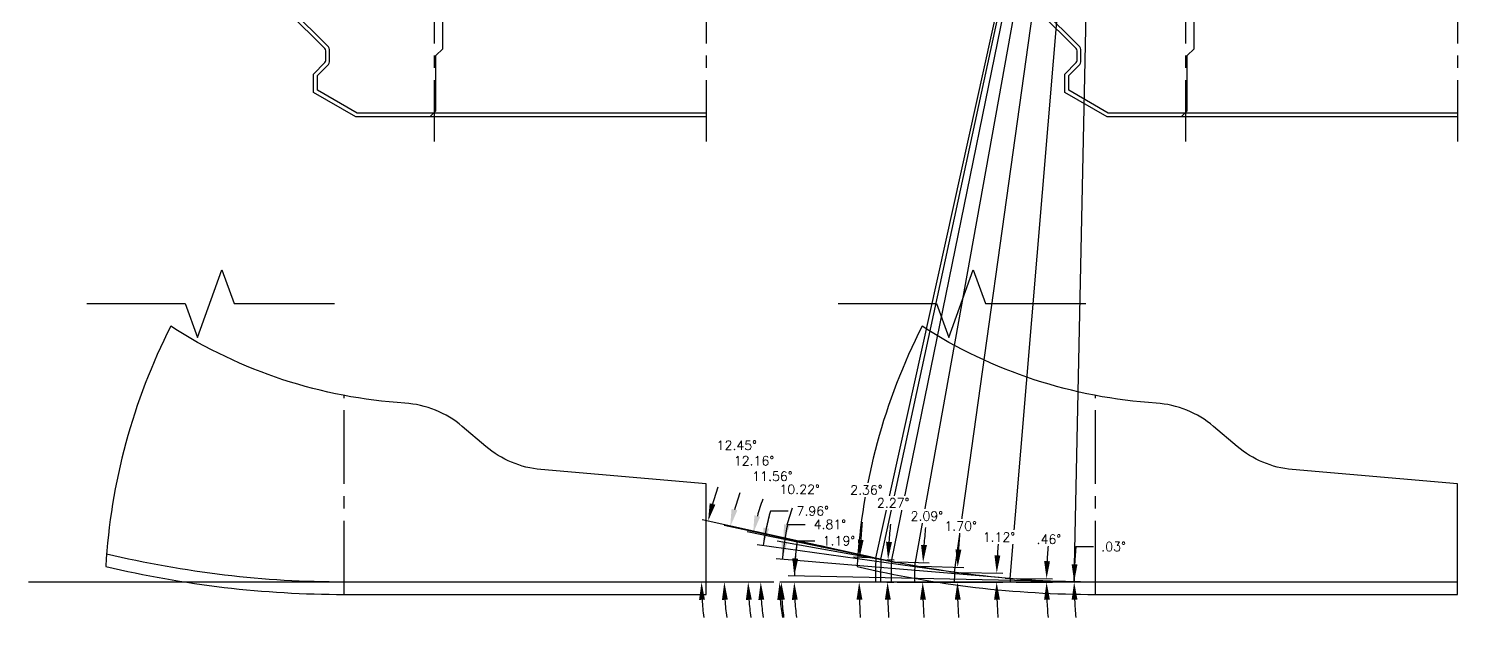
# Model space of a CAD drawing. Extents: x 34 to 150, y -20 to 22.
# Drawn here: x 83.53 to 98.09, y 5.12 to 11.12 of the extents above; entities that cross this region are included whole.
import ezdxf

# ---------------------------------------------------------------- set-up
doc = ezdxf.new("R2010")
doc.units = 0
doc.header["$MEASUREMENT"] = 0
doc.header["$PDMODE"] = 35
doc.linetypes.add('CENTER2', pattern=[1.125, 0.75, -0.125, 0.125, -0.125])
doc.layers.get('0').update_dxf_attribs({"linetype": 'CONTINUOUS'})
doc.layers.get('Defpoints').update_dxf_attribs({"color": 10, "linetype": 'CONTINUOUS'})
for name, color, linetype in [('CDG-37977R1', 7, 'CONTINUOUS'), ('CLine', 5, 'CENTER2'), ('Dims', 4, 'CONTINUOUS')]:
    doc.layers.add(name, color=color, linetype=linetype)
doc.styles.add('RomanS', font='romans')
doc.dimstyles.get("Standard").update_dxf_attribs({"dimtxt": 0.094, "dimasz": 0.18, "dimexe": 0.0625, "dimexo": 0.0625, "dimgap": 0.09, "dimtad": 0, "dimtih": 1, "dimtoh": 1, "dimdec": 4, "dimzin": 4, "dimdsep": 46, "dimtxsty": 'RomanS', "dimcen": 0.09, "dimazin": 1, "dimtfac": 1, "dimtdec": 4, "dimtofl": 0, "dimtmove": 0, "dimatfit": 1, "dimfxl": 1, "dimtfill": 1, "dimtolj": 1, "dimtzin": 0, "dimarcsym": 0})

# ---------------------------------------------------------------- blocks, each defined once
blk = doc.blocks.new('*D142')
at = {"layer": 'Defpoints', "color": 0, "transparency": 16777216}
for p in [(91.184, 5.478), (91.331, 5.499), (94.133, 5.482), (94.233, 5.479), (94.399, 5.478)]:
    blk.add_point(p, dxfattribs=at)
at = {"layer": 'Dims', "color": 0, "lineweight": -2, "transparency": 16777216}
for p, q in [((91.361, 5.899), (91.541, 5.899)), ((94.07, 5.483), (91.269, 5.541))]:
    blk.add_line(p, q, dxfattribs=at)
for start, end in [(171.8339, 178.8068), (171.8371, 175.3219), (183.4848, 186.9697)]:
    blk.add_arc((94.291, 5.478), 2.96, start, end, dxfattribs=at)
at = {"layer": 'Dims', "color": 0, "transparency": 16777216}
for points in [[(91.371, 5.718), (91.311, 5.721), (91.331, 5.54)], [(91.306, 5.297), (91.366, 5.299), (91.331, 5.478)]]:
    blk.add_solid(points, dxfattribs=at)
at = {"layer": 'Dims', "color": 0, "transparency": 16777216, "insert": (91.785, 5.899), "char_height": 0.094, "attachment_point": 5, "style": 'RomanS', "bg_fill": 3, "box_fill_scale": 1.25, "bg_fill_color": 256, "bg_fill_true_color": 13158600, "bg_fill_transparency": 0}
blk.add_mtext('\\A1;1.19°', dxfattribs=at)
blk = doc.blocks.new('*D143')
at = {"layer": 'Defpoints', "color": 0, "transparency": 16777216}
for p in [(91.2, 5.556), (91.184, 5.478), (93.479, 5.519), (93.579, 5.511), (94.399, 5.478)]:
    blk.add_point(p, dxfattribs=at)
at = {"layer": 'Dims', "color": 0, "lineweight": -2, "transparency": 16777216}
for p, q in [((91.262, 6.066), (91.442, 6.066)), ((93.417, 5.524), (91.147, 5.715))]:
    blk.add_line(p, q, dxfattribs=at)
for start, end in [(167.7219, 175.1901), (167.7259, 171.458), (183.7321, 187.4642)]:
    blk.add_arc((93.963, 5.478), 2.764, start, end, dxfattribs=at)
at = {"layer": 'Dims', "color": 0, "transparency": 16777216}
for points in [[(91.26, 5.885), (91.2, 5.892), (91.209, 5.71)], [(91.175, 5.297), (91.235, 5.299), (91.199, 5.478)]]:
    blk.add_solid(points, dxfattribs=at)
at = {"layer": 'Dims', "color": 0, "transparency": 16777216, "insert": (91.693, 6.066), "char_height": 0.094, "attachment_point": 5, "style": 'RomanS', "bg_fill": 3, "box_fill_scale": 1.25, "bg_fill_color": 256, "bg_fill_true_color": 13158600, "bg_fill_transparency": 0}
blk.add_mtext('\\A1;4.81°', dxfattribs=at)
blk = doc.blocks.new('*D144')
at = {"layer": 'Defpoints', "color": 0, "transparency": 16777216}
for p in [(90.991, 5.603), (92.913, 5.585), (93.012, 5.571), (91.184, 5.478), (94.399, 5.478)]:
    blk.add_point(p, dxfattribs=at)
at = {"layer": 'Dims', "color": 0, "lineweight": -2, "transparency": 16777216}
for p, q in [((91.088, 6.203), (91.268, 6.203)), ((92.851, 5.594), (90.953, 5.859)), ((91.122, 5.478), (90.926, 5.478))]:
    blk.add_line(p, q, dxfattribs=at)
for start, end in [(164.3631, 172.0413), (164.3674, 168.2043), (183.837, 187.6739)]:
    blk.add_arc((93.677, 5.478), 2.688, start, end, dxfattribs=at)
at = {"layer": 'Dims', "color": 0, "transparency": 16777216}
for points in [[(91.075, 6.023), (91.016, 6.033), (91.014, 5.851)], [(90.965, 5.297), (91.025, 5.299), (90.989, 5.478)]]:
    blk.add_solid(points, dxfattribs=at)
at = {"layer": 'Dims', "color": 0, "transparency": 16777216, "insert": (91.519, 6.203), "char_height": 0.094, "attachment_point": 5, "style": 'RomanS', "bg_fill": 3, "box_fill_scale": 1.25, "bg_fill_color": 256, "bg_fill_true_color": 13158600, "bg_fill_transparency": 0}
blk.add_mtext('\\A1;7.96°', dxfattribs=at)
blk = doc.blocks.new('*D145')
at = {"layer": 'Defpoints', "color": 0, "transparency": 16777216}
for p in [(91.185, 5.614), (92.509, 5.652), (92.607, 5.634), (91.184, 5.478), (94.399, 5.478)]:
    blk.add_point(p, dxfattribs=at)
at = {"layer": 'Dims', "color": 0, "lineweight": -2, "transparency": 16777216}
for p, q in [((92.448, 5.663), (91.156, 5.896)), ((91.122, 5.478), (91.119, 5.478))]:
    blk.add_line(p, q, dxfattribs=at)
for start, end in [(160.7715, 165.2768), (184.5053, 189.0106)]:
    blk.add_arc((93.471, 5.478), 2.29, start, end, dxfattribs=at)
at = {"layer": 'Dims', "color": 0, "transparency": 16777216}
for points in [[(91.286, 6.054), (91.227, 6.067), (91.218, 5.884)], [(91.158, 5.297), (91.218, 5.3), (91.181, 5.478)]]:
    blk.add_solid(points, dxfattribs=at)
at = {"layer": 'Dims', "color": 0, "transparency": 16777216, "insert": (91.385, 6.423), "char_height": 0.094, "attachment_point": 5, "style": 'RomanS', "bg_fill": 3, "box_fill_scale": 1.25, "bg_fill_color": 256, "bg_fill_true_color": 13158600, "bg_fill_transparency": 0}
blk.add_mtext('\\A1;10.22°', dxfattribs=at)
blk = doc.blocks.new('*D146')
at = {"layer": 'Defpoints', "color": 0, "transparency": 16777216}
for p in [(92.271, 5.699), (92.369, 5.679), (90.867, 5.645), (91.184, 5.478), (94.399, 5.478)]:
    blk.add_point(p, dxfattribs=at)
at = {"layer": 'Dims', "color": 0, "lineweight": -2, "transparency": 16777216}
for p, q in [((92.21, 5.711), (90.851, 5.989)), ((91.122, 5.478), (90.799, 5.478))]:
    blk.add_line(p, q, dxfattribs=at)
for start, end in [(160.1497, 164.2967), (184.147, 188.2941)]:
    blk.add_arc((93.349, 5.478), 2.487, start, end, dxfattribs=at)
at = {"layer": 'Dims', "color": 0, "transparency": 16777216}
for points in [[(90.983, 6.144), (90.925, 6.159), (90.912, 5.977)], [(90.838, 5.297), (90.898, 5.299), (90.861, 5.478)]]:
    blk.add_solid(points, dxfattribs=at)
at = {"layer": 'Dims', "color": 0, "transparency": 16777216, "insert": (91.108, 6.557), "char_height": 0.094, "attachment_point": 5, "style": 'RomanS', "bg_fill": 3, "box_fill_scale": 1.25, "bg_fill_color": 256, "bg_fill_true_color": 13158600, "bg_fill_transparency": 0}
blk.add_mtext('\\A1;11.56°', dxfattribs=at)
blk = doc.blocks.new('*D147')
at = {"layer": 'Defpoints', "color": 0, "transparency": 16777216}
for p in [(92.165, 5.721), (92.263, 5.7), (90.624, 5.667), (91.184, 5.478), (94.399, 5.478)]:
    blk.add_point(p, dxfattribs=at)
at = {"layer": 'Dims', "color": 0, "lineweight": -2, "transparency": 16777216}
for p, q in [((92.104, 5.735), (90.617, 6.055)), ((91.122, 5.478), (90.555, 5.478))]:
    blk.add_line(p, q, dxfattribs=at)
for start, end in [(160.1356, 163.9898), (183.8542, 187.7083)]:
    blk.add_arc((93.294, 5.478), 2.676, start, end, dxfattribs=at)
at = {"layer": 'Dims', "color": 0, "transparency": 16777216}
for points in [[(90.751, 6.209), (90.692, 6.224), (90.678, 6.042)], [(90.594, 5.297), (90.654, 5.299), (90.618, 5.478)]]:
    blk.add_solid(points, dxfattribs=at)
at = {"layer": 'Dims', "color": 0, "transparency": 16777216, "insert": (90.92, 6.714), "char_height": 0.094, "attachment_point": 5, "style": 'RomanS', "bg_fill": 3, "box_fill_scale": 1.25, "bg_fill_color": 256, "bg_fill_true_color": 13158600, "bg_fill_transparency": 0}
blk.add_mtext('\\A1;12.16°', dxfattribs=at)
blk = doc.blocks.new('*D148')
at = {"layer": 'Defpoints', "color": 0, "transparency": 16777216}
for p in [(90.393, 5.687), (92.113, 5.733), (92.211, 5.712), (91.184, 5.478), (94.399, 5.478)]:
    blk.add_point(p, dxfattribs=at)
at = {"layer": 'Dims', "color": 0, "lineweight": -2, "transparency": 16777216}
for p, q in [((92.052, 5.747), (90.392, 6.113)), ((91.122, 5.478), (90.323, 5.478))]:
    blk.add_line(p, q, dxfattribs=at)
for start, end in [(160.3895, 163.9693), (183.5798, 187.1597)]:
    blk.add_arc((93.267, 5.478), 2.881, start, end, dxfattribs=at)
at = {"layer": 'Dims', "color": 0, "transparency": 16777216}
for points in [[(90.527, 6.267), (90.469, 6.281), (90.453, 6.1)], [(90.361, 5.297), (90.421, 5.299), (90.386, 5.478)]]:
    blk.add_solid(points, dxfattribs=at)
at = {"layer": 'Dims', "color": 0, "transparency": 16777216, "insert": (90.745, 6.872), "char_height": 0.094, "attachment_point": 5, "style": 'RomanS', "bg_fill": 3, "box_fill_scale": 1.25, "bg_fill_color": 256, "bg_fill_true_color": 13158600, "bg_fill_transparency": 0}
blk.add_mtext('\\A1;12.45°', dxfattribs=at)
blk = doc.blocks.new('*D149')
at = {"layer": 'Defpoints', "color": 0, "transparency": 16777216}
for p in [(94.182, 5.479), (94.183, 5.481), (94.183, 5.478), (98.086, 5.478)]:
    blk.add_point(p, dxfattribs=at)
at = {"layer": 'Dims', "color": 0, "lineweight": -2, "transparency": 16777216}
for p, q in [((94.199, 5.84), (94.379, 5.84)), ((94.12, 5.481), (94.119, 5.481)), ((94.12, 5.478), (94.119, 5.478))]:
    blk.add_line(p, q, dxfattribs=at)
for start, end in [(174.6823, 179.967), (174.6837, 177.3253), (182.6417, 185.2833)]:
    blk.add_arc((98.086, 5.478), 3.904, start, end, dxfattribs=at)
at = {"layer": 'Dims', "color": 0, "transparency": 16777216}
for points in [[(94.216, 5.66), (94.156, 5.661), (94.182, 5.481)], [(94.156, 5.298), (94.216, 5.299), (94.182, 5.478)]]:
    blk.add_solid(points, dxfattribs=at)
at = {"layer": 'Dims', "color": 0, "transparency": 16777216, "insert": (94.583, 5.84), "char_height": 0.094, "attachment_point": 5, "style": 'RomanS', "bg_fill": 3, "box_fill_scale": 1.25, "bg_fill_color": 256, "bg_fill_true_color": 13158600, "bg_fill_transparency": 0}
blk.add_mtext('\\A1;.03°', dxfattribs=at)
blk = doc.blocks.new('*D150')
at = {"layer": 'Defpoints', "color": 0, "transparency": 16777216}
for p in [(93.529, 5.515), (93.529, 5.478), (93.901, 5.489), (98.086, 5.478)]:
    blk.add_point(p, dxfattribs=at)
at = {"layer": 'Dims', "color": 0, "lineweight": -2, "transparency": 16777216}
for p, q in [((93.591, 5.514), (93.963, 5.511)), ((93.591, 5.478), (93.963, 5.478))]:
    blk.add_line(p, q, dxfattribs=at)
for start, end in [(174.6123, 177.0765), (182.4642, 184.9284)]:
    blk.add_arc((98.086, 5.478), 4.186, start, end, dxfattribs=at)
at = {"layer": 'Dims', "color": 0, "transparency": 16777216}
for points in [[(93.936, 5.691), (93.876, 5.693), (93.901, 5.512)], [(93.875, 5.298), (93.935, 5.299), (93.901, 5.478)]]:
    blk.add_solid(points, dxfattribs=at)
at = {"layer": 'Dims', "color": 0, "transparency": 16777216, "insert": (93.924, 5.915), "char_height": 0.094, "attachment_point": 5, "style": 'RomanS', "bg_fill": 3, "box_fill_scale": 1.25, "bg_fill_color": 256, "bg_fill_true_color": 13158600, "bg_fill_transparency": 0}
blk.add_mtext('\\A1;.46°', dxfattribs=at)
blk = doc.blocks.new('*D151')
at = {"layer": 'Defpoints', "color": 0, "transparency": 16777216}
for p in [(92.962, 5.578), (92.961, 5.478), (93.392, 5.509), (98.086, 5.478)]:
    blk.add_point(p, dxfattribs=at)
at = {"layer": 'Dims', "color": 0, "lineweight": -2, "transparency": 16777216}
for p, q in [((93.025, 5.577), (93.456, 5.569)), ((93.024, 5.478), (93.455, 5.478))]:
    blk.add_line(p, q, dxfattribs=at)
for start, end in [(174.4881, 176.6854), (182.1973, 184.3946)]:
    blk.add_arc((98.086, 5.478), 4.694, start, end, dxfattribs=at)
at = {"layer": 'Dims', "color": 0, "transparency": 16777216}
for points in [[(93.43, 5.749), (93.37, 5.751), (93.393, 5.57)], [(93.366, 5.298), (93.426, 5.299), (93.392, 5.478)]]:
    blk.add_solid(points, dxfattribs=at)
at = {"layer": 'Dims', "color": 0, "transparency": 16777216, "insert": (93.415, 5.937), "char_height": 0.094, "attachment_point": 5, "style": 'RomanS', "bg_fill": 3, "box_fill_scale": 1.25, "bg_fill_color": 256, "bg_fill_true_color": 13158600, "bg_fill_transparency": 0}
blk.add_mtext('\\A1;1.12°', dxfattribs=at)
blk = doc.blocks.new('*D152')
at = {"layer": 'Defpoints', "color": 0, "transparency": 16777216}
for p in [(92.558, 5.643), (92.556, 5.478), (92.993, 5.529), (98.086, 5.478)]:
    blk.add_point(p, dxfattribs=at)
at = {"layer": 'Dims', "color": 0, "lineweight": -2, "transparency": 16777216}
for p, q in [((92.621, 5.641), (93.057, 5.628)), ((92.618, 5.478), (93.055, 5.478))]:
    blk.add_line(p, q, dxfattribs=at)
for start, end in [(174.2454, 176.2702), (182.0248, 184.0497)]:
    blk.add_arc((98.086, 5.478), 5.094, start, end, dxfattribs=at)
at = {"layer": 'Dims', "color": 0, "transparency": 16777216}
for points in [[(93.033, 5.808), (92.973, 5.811), (92.995, 5.63)], [(92.966, 5.298), (93.026, 5.299), (92.993, 5.478)]]:
    blk.add_solid(points, dxfattribs=at)
at = {"layer": 'Dims', "color": 0, "transparency": 16777216, "insert": (93.025, 6.049), "char_height": 0.094, "attachment_point": 5, "style": 'RomanS', "bg_fill": 3, "box_fill_scale": 1.25, "bg_fill_color": 256, "bg_fill_true_color": 13158600, "bg_fill_transparency": 0}
blk.add_mtext('\\A1;1.70°', dxfattribs=at)
blk = doc.blocks.new('*D153')
at = {"layer": 'Defpoints', "color": 0, "transparency": 16777216}
for p in [(92.32, 5.689), (92.64, 5.544), (92.316, 5.478), (98.086, 5.478)]:
    blk.add_point(p, dxfattribs=at)
at = {"layer": 'Dims', "color": 0, "lineweight": -2, "transparency": 16777216}
for p, q in [((92.383, 5.686), (92.705, 5.675)), ((92.379, 5.478), (92.702, 5.478))]:
    blk.add_line(p, q, dxfattribs=at)
for start, end in [(174.1241, 176.0176), (181.8934, 183.7869)]:
    blk.add_arc((98.086, 5.478), 5.447, start, end, dxfattribs=at)
at = {"layer": 'Dims', "color": 0, "transparency": 16777216}
for points in [[(92.682, 5.855), (92.622, 5.858), (92.643, 5.677)], [(92.612, 5.298), (92.672, 5.299), (92.639, 5.478)]]:
    blk.add_solid(points, dxfattribs=at)
at = {"layer": 'Dims', "color": 0, "transparency": 16777216, "insert": (92.681, 6.151), "char_height": 0.094, "attachment_point": 5, "style": 'RomanS', "bg_fill": 3, "box_fill_scale": 1.25, "bg_fill_color": 256, "bg_fill_true_color": 13158600, "bg_fill_transparency": 0}
blk.add_mtext('\\A1;2.09°', dxfattribs=at)
blk = doc.blocks.new('*D154')
at = {"layer": 'Defpoints', "color": 0, "transparency": 16777216}
for p in [(92.214, 5.711), (92.282, 5.555), (92.209, 5.478), (98.086, 5.478)]:
    blk.add_point(p, dxfattribs=at)
at = {"layer": 'Dims', "color": 0, "lineweight": -2, "transparency": 16777216}
for p, q in [((92.276, 5.708), (92.348, 5.706)), ((92.272, 5.478), (92.344, 5.478))]:
    blk.add_line(p, q, dxfattribs=at)
for start, end in [(174.1779, 175.9547), (181.7767, 183.5535)]:
    blk.add_arc((98.086, 5.478), 5.805, start, end, dxfattribs=at)
at = {"layer": 'Dims', "color": 0, "transparency": 16777216}
for points in [[(92.326, 5.886), (92.266, 5.889), (92.286, 5.708)], [(92.254, 5.298), (92.314, 5.299), (92.281, 5.478)]]:
    blk.add_solid(points, dxfattribs=at)
at = {"layer": 'Dims', "color": 0, "transparency": 16777216, "insert": (92.338, 6.285), "char_height": 0.094, "attachment_point": 5, "style": 'RomanS', "bg_fill": 3, "box_fill_scale": 1.25, "bg_fill_color": 256, "bg_fill_true_color": 13158600, "bg_fill_transparency": 0}
blk.add_mtext('\\A1;2.27°', dxfattribs=at)
blk = doc.blocks.new('*D155')
at = {"layer": 'Defpoints', "color": 0, "transparency": 16777216}
for p in [(92.162, 5.722), (91.993, 5.562), (92.157, 5.478), (98.086, 5.478)]:
    blk.add_point(p, dxfattribs=at)
at = {"layer": 'Dims', "color": 0, "lineweight": -2, "transparency": 16777216}
for p, q in [((92.099, 5.725), (91.935, 5.732)), ((92.094, 5.478), (91.93, 5.478))]:
    blk.add_line(p, q, dxfattribs=at)
for start, end in [(174.2566, 175.949), (181.6924, 183.3849)]:
    blk.add_arc((98.086, 5.478), 6.094, start, end, dxfattribs=at)
at = {"layer": 'Dims', "color": 0, "transparency": 16777216}
for points in [[(92.037, 5.907), (91.978, 5.91), (91.997, 5.729)], [(91.965, 5.298), (92.025, 5.299), (91.992, 5.478)]]:
    blk.add_solid(points, dxfattribs=at)
at = {"layer": 'Dims', "color": 0, "transparency": 16777216, "insert": (92.065, 6.417), "char_height": 0.094, "attachment_point": 5, "style": 'RomanS', "bg_fill": 3, "box_fill_scale": 1.25, "bg_fill_color": 256, "bg_fill_true_color": 13158600, "bg_fill_transparency": 0}
blk.add_mtext('\\A1;2.36°', dxfattribs=at)

msp = doc.modelspace()

# ---------------------------------------------------------------- linework, layer by layer
at = {"color": 0}
for p, q in [((86.74518, 5.47827), (83.53076, 5.47827)), ((94.3987, 5.47827), (91.18428, 5.47827))]:
    msp.add_line(p, q, dxfattribs=at)
at = {"linetype": 'Continuous', "flags": 128}
for points in [[(84.1255, 8.3152), (85.1255, 8.3152), (85.2505, 7.97176), (85.5005, 8.65863), (85.6255, 8.3152), (86.64636, 8.3152)], [(91.77902, 8.3152), (92.77902, 8.3152), (92.90402, 7.97176), (93.15402, 8.65863), (93.27902, 8.3152), (94.29988, 8.3152)]]:
    msp.add_lwpolyline(points, dxfattribs=at)
at = {"color": 0, "flags": 128}
for points in [[(87.36443, 7.30091, -0.12752335), (84.98011, 8.0841, 0.10457938), (84.31734, 5.63782, 0.05839981), (86.74518, 5.35327), (90.43268, 5.35327), (90.43268, 6.47827), (88.75027, 6.62547, -0.15554789), (88.18977, 6.85973), (87.94844, 7.06487, 0.16158945)], [(95.01795, 7.30091, -0.12752335), (92.63363, 8.0841, 0.10457938), (91.97086, 5.63782, 0.05839981), (94.3987, 5.35327), (98.0862, 5.35327), (98.0862, 6.47827), (96.4038, 6.62547, -0.15554789), (95.84329, 6.85973), (95.60196, 7.06487, 0.16158945)]]:
    msp.add_lwpolyline(points, format="xyb", close=True, dxfattribs=at)
at = {"layer": 'CDG-37977R1', "color": 7, "linetype": 'Continuous', "flags": 128}
for points in [[(90.43268, 10.21665), (86.86569, 10.21665), (86.43268, 10.46665), (86.43268, 10.65415), (86.54852, 10.77, 0.19891237), (86.55768, 10.7921), (86.55768, 10.89114, 0.199913), (86.54844, 10.91332), (84.30768, 13.1369), (84.30768, 16.15415), (84.49518, 17.15415, -0.02112914), (84.69593, 18.029, -0.4124498), (87.29517, 19.51925), (90.43268, 18.67855)], [(98.0862, 10.21665), (94.51921, 10.21665), (94.0862, 10.46665), (94.0862, 10.65415), (94.20205, 10.77, 0.19891237), (94.2112, 10.7921), (94.2112, 10.89114, 0.199913), (94.20196, 10.91332), (91.9612, 13.1369), (91.9612, 16.15415), (92.1487, 17.15415, -0.02112914), (92.34946, 18.029, -0.4124498), (94.94869, 19.51925), (98.0862, 18.67855)], [(90.43268, 10.25665), (86.87641, 10.25665), (86.47268, 10.48975), (86.47268, 10.63759), (86.57681, 10.74172, 0.19891237), (86.59768, 10.7921), (86.59768, 10.89114, 0.199913), (86.57661, 10.94172), (84.34768, 13.15356), (84.34768, 16.15044), (84.5345, 17.14682, -0.00039591), (84.53757, 17.1633, -0.00039591)], [(98.0862, 10.25665), (94.52993, 10.25665), (94.1262, 10.48975), (94.1262, 10.63759), (94.23033, 10.74172, 0.19891237), (94.2512, 10.7921), (94.2512, 10.89114, 0.199913), (94.23014, 10.94172), (92.0012, 13.15356), (92.0012, 16.15044), (92.18802, 17.14682, -0.00039591), (92.19109, 17.1633, -0.00039591)], [(87.61768, 10.21665), (87.68018, 10.27915), (87.68018, 10.84165), (87.75033, 10.9118), (87.75033, 11.74275), (87.65143, 11.84165), (87.65143, 12.1854, -0.41421356), (87.68268, 12.21665), (88.37018, 12.21665), (88.43268, 12.27915), (88.43268, 14.59165, -0.41421356), (88.93268, 15.09165), (90.43268, 15.09165)], [(95.2712, 10.21665), (95.3337, 10.27915), (95.3337, 10.84165), (95.40385, 10.9118), (95.40385, 11.74275), (95.30495, 11.84165), (95.30495, 12.1854, -0.41421356), (95.3362, 12.21665), (96.0237, 12.21665), (96.0862, 12.27915), (96.0862, 14.59165, -0.41421356), (96.5862, 15.09165), (98.0862, 15.09165)]]:
    msp.add_lwpolyline(points, format="xyb", dxfattribs=at)
at = {"layer": 'CLine'}
for p, q in [((87.66378, 19.59165), (87.66378, 9.96665)), ((90.43268, 19.59165), (90.43268, 9.96665)), ((95.3173, 19.59165), (95.3173, 9.96665)), ((98.0862, 19.59165), (98.0862, 9.96665)), ((86.74518, 5.35327), (86.74518, 7.37945)), ((94.3987, 5.35327), (94.3987, 7.37945))]:
    msp.add_line(p, q, dxfattribs=at)
at = {"layer": 'CLine', "color": 1, "linetype": 'Continuous', "flags": 128}
for points in [[(90.43268, 5.47827), (86.74518, 5.47827, -0.0589088), (84.32577, 5.76432)], [(98.0862, 5.47827), (94.3987, 5.47827, -0.0589088), (91.97929, 5.76432)]]:
    msp.add_lwpolyline(points, format="xyb", dxfattribs=at)
at = {"layer": 'Dims'}
for p, q in [((92.16182, 5.72228), (94.3987, 15.85327)), ((92.21399, 5.7109), (94.3987, 15.85327)), ((92.32028, 5.68859), (94.3987, 15.85327)), ((92.55825, 5.64282), (94.3987, 15.85327)), ((92.96219, 5.5782), (94.3987, 15.85327)), ((93.52875, 5.51481), (94.3987, 15.85327)), ((94.18265, 5.48052), (94.3987, 15.85327)), ((92.113, 5.73306), (92.21065, 5.7115)), ((92.16511, 5.72143), (92.26287, 5.70038)), ((92.2713, 5.69861), (92.36927, 5.67857)), ((92.50904, 5.65169), (92.60745, 5.63395)), ((92.91267, 5.58513), (93.01171, 5.57128)), ((85.90046, 5.48136), (85.98045, 5.47969)), ((93.47893, 5.519), (93.57857, 5.51062)), ((94.13266, 5.48157), (94.23264, 5.47948))]:
    msp.add_line(p, q, dxfattribs=at)
for centre, radius, start in [((98.0862, 5.47827), 5.9294, 177.641488), ((98.0862, 5.47827), 5.87681, 177.731392), ((98.0862, 5.47827), 5.76975, 177.911021), ((98.0862, 5.47827), 5.5304, 178.295018), ((98.0862, 5.47827), 5.12499, 178.882738), ((89.84401, 5.47827), 3.90355, 179.966977), ((98.0862, 5.47827), 4.5576, 179.540667), ((98.0862, 5.47827), 3.90355, 179.966977)]:
    msp.add_arc(centre, radius, start, 180, dxfattribs=at)

# ---------------------------------------------------------------- next in the draw order: dimensions: what is measured, and where the dimension line sits
dim = msp.add_angular_dim_2l(base=(91.330813, 5.498822), line1=((94.3987, 5.478274), (91.184285, 5.478274)), line2=((94.132658, 5.481565), (94.232636, 5.479483)), dimstyle='Standard', dxfattribs=at)
dim.commit()
dim.dimension.update_dxf_attribs({"geometry": '*D142', "text_midpoint": (91.785183, 5.898713)})

# ---------------------------------------------------------------- next in the draw order: dimensions: what is measured, and where the dimension line sits
dim = msp.add_angular_dim_2l(base=(91.20015, 5.55561), line1=((94.3987, 5.47827), (91.18428, 5.47827)), line2=((93.47893, 5.519), (93.57857, 5.51062)), dimstyle='Standard', dxfattribs=at)
dim.commit()
dim.dimension.update_dxf_attribs({"geometry": '*D143', "text_midpoint": (91.69343, 6.06603)})

# ---------------------------------------------------------------- next in the draw order: dimensions: what is measured, and where the dimension line sits
dim = msp.add_angular_dim_2l(base=(90.99149, 5.60271), line1=((94.3987, 5.47827), (91.18428, 5.47827)), line2=((92.91267, 5.58513), (93.01171, 5.57128)), dimstyle='Standard', dxfattribs=at)
dim.commit()
dim.dimension.update_dxf_attribs({"geometry": '*D144', "text_midpoint": (91.51925, 6.2029)})

# ---------------------------------------------------------------- next in the draw order: dimensions: what is measured, and where the dimension line sits
dim = msp.add_angular_dim_2l(base=(91.18543, 5.61431), line1=((94.3987, 5.47827), (91.18428, 5.47827)), line2=((92.50904, 5.65169), (92.60745, 5.63395)), dimstyle='Standard', dxfattribs=at)
dim.commit()
dim.dimension.update_dxf_attribs({"geometry": '*D145', "text_midpoint": (91.38543, 6.42315), "dimtype": 162})

# ---------------------------------------------------------------- next in the draw order: dimensions: what is measured, and where the dimension line sits
dim = msp.add_angular_dim_2l(base=(90.86703, 5.64538), line1=((94.3987, 5.47827), (91.18428, 5.47827)), line2=((92.2713, 5.69861), (92.36927, 5.67857)), dimstyle='Standard', dxfattribs=at)
dim.commit()
dim.dimension.update_dxf_attribs({"geometry": '*D146', "text_midpoint": (91.10763, 6.5573), "dimtype": 162})

# ---------------------------------------------------------------- next in the draw order: dimensions: what is measured, and where the dimension line sits
dim = msp.add_angular_dim_2l(base=(90.624284, 5.667391), line1=((94.3987, 5.478274), (91.184285, 5.478274)), line2=((92.165113, 5.721433), (92.262871, 5.700375)), dimstyle='Standard', dxfattribs=at)
dim.commit()
dim.dimension.update_dxf_attribs({"geometry": '*D147', "text_midpoint": (90.920174, 6.714429), "dimtype": 162})

# ---------------------------------------------------------------- next in the draw order: dimensions: what is measured, and where the dimension line sits
dim = msp.add_angular_dim_2l(base=(90.39311, 5.68681), line1=((94.3987, 5.47827), (91.18428, 5.47827)), line2=((92.113, 5.73306), (92.21065, 5.7115)), dimstyle='Standard', dxfattribs=at)
dim.commit()
dim.dimension.update_dxf_attribs({"geometry": '*D148', "text_midpoint": (90.74481, 6.87156), "dimtype": 162})

# ---------------------------------------------------------------- next in the draw order: dimensions: what is measured, and where the dimension line sits
dim = msp.add_angular_dim_3p(base=(94.18177, 5.47902), center=(98.0862, 5.47827), p1=(94.18265, 5.48052), p2=(94.18265, 5.47827), dimstyle='Standard', dxfattribs=at)
dim.commit()
dim.dimension.update_dxf_attribs({"geometry": '*D149', "text_midpoint": (94.58272, 5.84013)})

# ---------------------------------------------------------------- next in the draw order: dimensions: what is measured, and where the dimension line sits
dim = msp.add_angular_dim_3p(base=(93.90067, 5.48946), center=(98.0862, 5.47827), p1=(93.52875, 5.51481), p2=(93.5286, 5.47827), dimstyle='Standard', dxfattribs=at)
dim.commit()
dim.dimension.update_dxf_attribs({"geometry": '*D150', "text_midpoint": (93.92354, 5.91544), "dimtype": 165})

# ---------------------------------------------------------------- next in the draw order: dimensions: what is measured, and where the dimension line sits
dim = msp.add_angular_dim_3p(base=(93.39244, 5.50878), center=(98.0862, 5.47827), p1=(92.96219, 5.5782), p2=(92.96121, 5.47827), dimstyle='Standard', dxfattribs=at)
dim.commit()
dim.dimension.update_dxf_attribs({"geometry": '*D151', "text_midpoint": (93.41486, 5.9375), "dimtype": 165})

# ---------------------------------------------------------------- next in the draw order: dimensions: what is measured, and where the dimension line sits
dim = msp.add_angular_dim_3p(base=(92.992796, 5.528798), center=(98.0862, 5.478274), p1=(92.558245, 5.642821), p2=(92.555797, 5.478274), dimstyle='Standard', dxfattribs=at)
dim.commit()
dim.dimension.update_dxf_attribs({"geometry": '*D152', "text_midpoint": (93.024569, 6.048541), "dimtype": 165})

# ---------------------------------------------------------------- next in the draw order: dimensions: what is measured, and where the dimension line sits
dim = msp.add_angular_dim_3p(base=(92.63955, 5.54447), center=(98.0862, 5.47827), p1=(92.32028, 5.68859), p2=(92.31645, 5.47827), dimstyle='Standard', dxfattribs=at)
dim.commit()
dim.dimension.update_dxf_attribs({"geometry": '*D153', "text_midpoint": (92.6809, 6.15142), "dimtype": 165})

# ---------------------------------------------------------------- next in the draw order: dimensions: what is measured, and where the dimension line sits
dim = msp.add_angular_dim_3p(base=(92.28185, 5.55489), center=(98.0862, 5.47827), p1=(92.21399, 5.7109), p2=(92.20939, 5.47827), dimstyle='Standard', dxfattribs=at)
dim.commit()
dim.dimension.update_dxf_attribs({"geometry": '*D154', "text_midpoint": (92.33773, 6.28533), "dimtype": 165})

# ---------------------------------------------------------------- next in the draw order: dimensions: what is measured, and where the dimension line sits
dim = msp.add_angular_dim_3p(base=(91.99287, 5.56189), center=(98.0862, 5.47827), p1=(92.16182, 5.72228), p2=(92.1568, 5.47827), dimstyle='Standard', dxfattribs=at)
dim.commit()
dim.dimension.update_dxf_attribs({"geometry": '*D155', "text_midpoint": (92.06498, 6.41665), "dimtype": 165})

doc.saveas('drawing.dxf')
